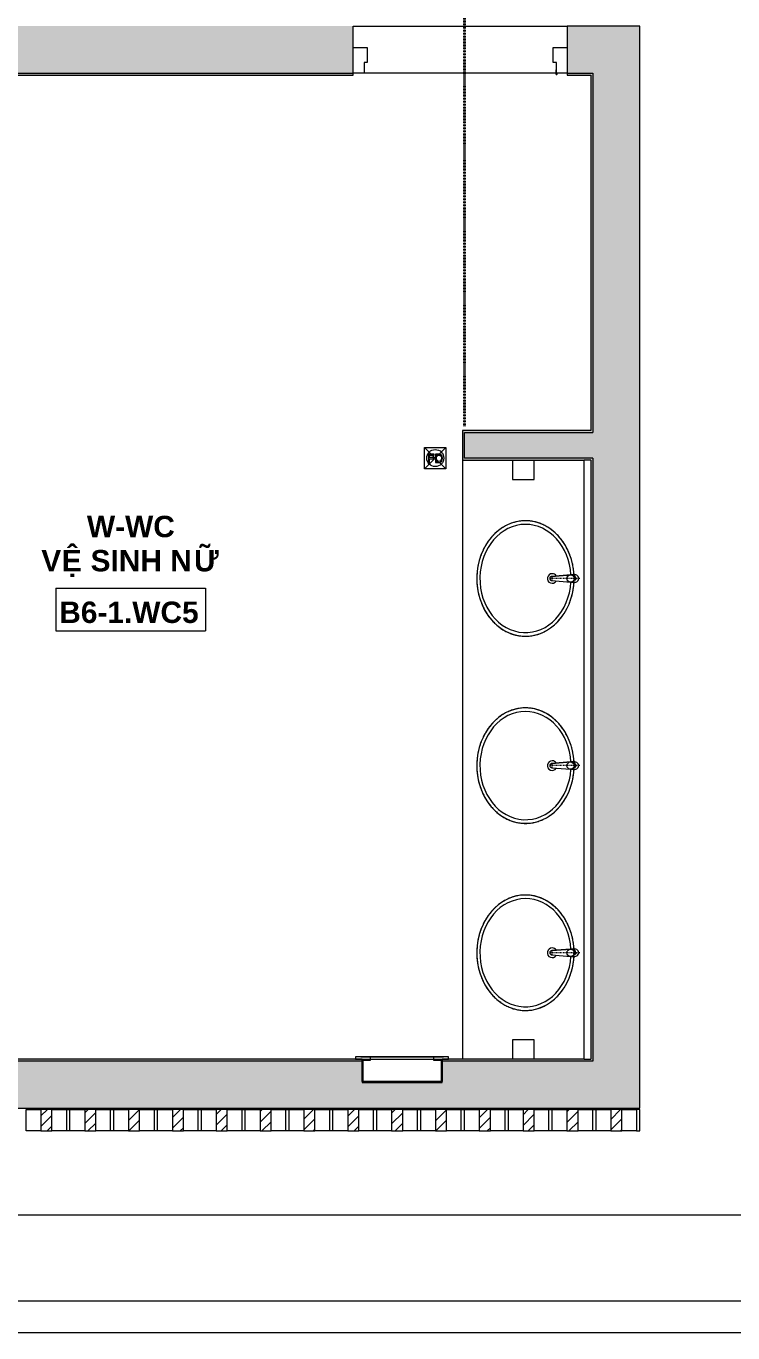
# Model space of a CAD drawing. Header units: millimetres. Extents: x -32090 to 18410, y 18847 to 76047.
# Drawn here: x -8045 to -4740, y 18847 to 24957 of the extents above; entities that cross this region are included whole.
import ezdxf

# ---------------------------------------------------------------- set-up
doc = ezdxf.new("R2010")
doc.units = ezdxf.units.MM
doc.linetypes.add('Dash', pattern=[6.35, 3.175, -3.175])
doc.linetypes.add('dash 1-1', pattern=[2, 1, -1])
for name, color, linetype, lineweight in [('A-AREA-IDEN', 2, 'Continuous', 9), ('A-DETL', 90, 'Continuous', 5), ('A-DOOR', 31, 'Continuous', 5), ('A-DOOR-FRAM', 31, 'Continuous', 5), ('A-FLOR', 192, 'Continuous', 5), ('A-GLAZ-CURT', 52, 'Continuous', 5), ('A-GLAZ-CWMG', 51, 'Continuous', 5), ('A-WALL', 113, 'Continuous', 5), ('A-WALL-PATT', 111, 'Continuous', 5), ('P-SANR-FIXT', 6, 'Continuous', 5), ('P-SANR-FIXT-HDLN', 131, 'Dash', 5)]:
    doc.layers.add(name, color=color, linetype=linetype, lineweight=lineweight)
doc.styles.add('Arial_B', font='arialbd.ttf', dxfattribs={"height": 100})
doc.styles.add('Arial_B_1', font='arialbd.ttf', dxfattribs={"height": 100})

# ---------------------------------------------------------------- blocks, each defined once
blk = doc.blocks.new('DP3-D301 - DP3-D301-9166699-1st Traffic Floor Plan - Pedestrian')
at = {"layer": 'A-DOOR'}
for p, q in [((447, -94.1), (447, -113.1)), ((450, -94.1), (447, -94.1)), ((450, -108.5), (450, -94.1))]:
    blk.add_line(p, q, dxfattribs=at)
for centre, radius, start, end in [((450, -113.1), 3, 180, 69.32111), ((450, -113.1), 3, 238.66379, 311.99353), ((450, -113.1), 3, 238.66379, 311.99353), ((450, -113.1), 3, 238.66379, 311.99353), ((450, -113.1), 3, 238.66379, 311.99353), ((450, -113.1), 3, 238.66379, 311.99353), ((450, -113.1), 3, 238.66379, 311.99353), ((450, -113.1), 3, 238.66379, 311.99353), ((452.2, -108.4), 2.19, 183.06617, 239.07533)]:
    blk.add_arc(centre, radius, start, end, dxfattribs=at)
at = {"layer": 'A-DOOR-FRAM'}
for p, q in [((-500, 10), (-435, 10)), ((-435, 10), (-435, -60)), ((435, 10), (500, 10)), ((435, -60), (435, 10)), ((-450, -60), (-450, -110)), ((-435, -60), (-450, -60)), ((450, -60), (435, -60)), ((450, -94.1), (450, -60)), ((-450, -110), (-500, -110)), ((500, -110), (450.7, -110))]:
    blk.add_line(p, q, dxfattribs=at)
blk = doc.blocks.new('LAVABOR COUNTER1 - COUNTER TOP 1_1 2290-9919444-1st Traffic Floor Plan - Pedestrian')
at = {"layer": 'P-SANR-FIXT', "color": 7}
blk.add_line((-1400, -600), (1400, -600), dxfattribs=at)
blk = doc.blocks.new('LAVABOR BASIN - LAVABOR BASIN-8215760-1st Traffic Floor Plan - Pedestrian')
at = {"layer": 'P-SANR-FIXT', "color": 7}
for start, end in [(180, 57.25138), (122.75189, 180)]:
    blk.add_arc((0, -190), 22.5, start, end, dxfattribs=at)
for major_axis, ratio, start_param, end_param in [((-270, 0), 0.842593, 4.776434, 6.283185), ((270, 0), 0.842593, 3.141593, 7.789937), ((-253, 0), 0.841897, 4.780724, 6.283185), ((253, 0), 0.841897, 3.141593, 7.785236)]:
    blk.add_ellipse((0, -315), major_axis=major_axis, ratio=ratio, start_param=start_param, end_param=end_param, dxfattribs=at)
for points, knots in [([(-17.3, -88), (-21, -88.2), (-28.7, -88.7), (-40.4, -90), (-56.8, -92.4), (-72.9, -95.8), (-88.4, -100), (-103.9, -104.8), (-122.8, -112.1), (-144.2, -122.3), (-161.2, -132.3), (-174.1, -141), (-186.4, -150.1), (-200.9, -162.6), (-214.1, -176), (-223.6, -187.3), (-232.5, -199), (-242.5, -214.3), (-252.4, -233.3), (-260.2, -253.2), (-265.8, -273.4), (-269.2, -294), (-270, -308), (-270, -315)], [0.5203737, 0.5203737, 0.5203737, 0.5203737, 0.5333333, 0.5479167, 0.5625, 0.5916667, 0.60625, 0.6208333, 0.65, 0.6791667, 0.7083333, 0.7229167, 0.7375, 0.7666667, 0.7958333, 0.8104167, 0.825, 0.8541667, 0.8833333, 0.9125, 0.9416667, 0.9708333, 1, 1, 1, 1]), ([(270, -315), (270, -306.9), (269, -291), (265.3, -271.5), (260.9, -256.1), (256.9, -244.7), (252.2, -233.4), (246.8, -222.4), (240.7, -211.7), (233.9, -201.2), (226.5, -191), (218.5, -181.2), (210, -171.8), (200.7, -162.7), (191, -154), (180.7, -145.9), (170, -138.2), (158.8, -130.9), (147.1, -124.1), (135.1, -117.9), (122.7, -112.2), (109.9, -107.1), (96.7, -102.5), (83.5, -98.5), (70, -95.2), (56.2, -92.4), (42.2, -90.2), (29.3, -88.8), (21, -88.2), (17.3, -88)], [0, 0, 0, 0, 0.0333333, 0.0666667, 0.0833333, 0.1, 0.1166667, 0.1333333, 0.15, 0.1666667, 0.1833333, 0.2, 0.2166667, 0.2333333, 0.25, 0.2666667, 0.2833333, 0.3, 0.3166667, 0.3333333, 0.35, 0.3666667, 0.3833333, 0.4, 0.4166667, 0.4333333, 0.45, 0.4666667, 0.4796263, 0.4796263, 0.4796263, 0.4796263]), ([(-270, -315), (-270, -323.1), (-269, -339), (-265.3, -358.5), (-260.9, -373.9), (-256.9, -385.3), (-252.2, -396.6), (-246.8, -407.6), (-240.7, -418.3), (-233.9, -428.8), (-226.5, -439), (-218.5, -448.8), (-210, -458.2), (-200.7, -467.3), (-191, -476), (-180.7, -484.1), (-170, -491.8), (-158.8, -499.1), (-147.1, -505.9), (-135.1, -512.1), (-122.7, -517.8), (-109.9, -522.9), (-96.7, -527.5), (-83.5, -531.5), (-70, -534.8), (-56.2, -537.6), (-42.2, -539.8), (-28.2, -541.4), (-14.2, -542.3), (0, -542.6), (14.2, -542.3), (27.7, -541.4), (40.4, -540), (56.8, -537.6), (72.9, -534.2), (88.4, -530), (103.9, -525.2), (122.8, -517.9), (144.2, -507.7), (161.2, -497.7), (174.1, -489), (186.4, -479.9), (200.9, -467.4), (214.1, -454), (223.6, -442.7), (232.5, -431), (242.5, -415.7), (252.4, -396.7), (260.2, -376.8), (265.8, -356.6), (269.2, -336), (270, -322), (270, -315)], [0, 0, 0, 0, 0.033333, 0.066667, 0.083333, 0.1, 0.116667, 0.133333, 0.15, 0.166667, 0.183333, 0.2, 0.216667, 0.233333, 0.25, 0.266667, 0.283333, 0.3, 0.316667, 0.333333, 0.35, 0.366667, 0.383333, 0.4, 0.416667, 0.433333, 0.45, 0.466667, 0.483333, 0.5, 0.516667, 0.533333, 0.547917, 0.5625, 0.591667, 0.60625, 0.620833, 0.65, 0.679167, 0.708333, 0.722917, 0.7375, 0.766667, 0.795833, 0.810417, 0.825, 0.854167, 0.883333, 0.9125, 0.941667, 0.970833, 1, 1, 1, 1])]:
    blk.add_open_spline(points, degree=3, knots=knots, dxfattribs=at)
blk = doc.blocks.new('MIRROR - MIRROR 5_1-9157474-1st Traffic Floor Plan - Pedestrian')
at = {"layer": 'P-SANR-FIXT', "color": 7}
for p, q in [((-1400, 0), (1400, 0)), ((-1400, 0), (-1400, -30)), ((1400, -30), (1400, 0)), ((1400, -30), (-1400, -30))]:
    blk.add_line(p, q, dxfattribs=at)
blk = doc.blocks.new('SOAP DISPENSER - LT764-8453153-1st Traffic Floor Plan - Pedestrian')
at = {"layer": 'P-SANR-FIXT', "color": 7}
for p, q in [((-50, 0), (-50, -90)), ((50, -90), (50, 0)), ((-50, -90), (50, -90))]:
    blk.add_line(p, q, dxfattribs=at)
blk = doc.blocks.new('TOWEL AND WASTE 1 - towel_dwg-11893426-1st Traffic Floor Plan - Pedestrian')
at = {"layer": 'P-SANR-FIXT', "color": 7, "flags": 128}
blk.add_lwpolyline([(32597.9, 0), (32984.9, 0), (32597.9, 0)], dxfattribs=at)
blk.add_lwpolyline([(32597.9, 0), (32984.9, 0), (32597.9, 0)], dxfattribs=at)
blk = doc.blocks.new('TOWEL AND WASTE 1 - Towel And Waste-13_1-11893429-1st Traffic Floor Plan - Pedestrian')
at = {"layer": 'P-SANR-FIXT', "color": 7}
for p, q in [((-92.5, 15), (-92.5, 5)), ((-22.5, 15), (-92.5, 15)), ((-92.5, 5), (-62, 5)), ((-62, 5), (-62, -104.9)), ((-62, 5), (312, 5)), ((-62, -99.9), (-62, 5)), ((-57, 0), (-22.5, 0)), ((-57, -99.9), (-57, 0)), ((-22.5, 0), (-22.5, 15)), ((272.5, 15), (272.5, 0)), ((342.5, 15), (272.5, 15)), ((272.5, 0), (307, 0)), ((307, 0), (307, -99.9)), ((312, 5), (342.5, 5)), ((312, -104.9), (312, 5)), ((312, 5), (312, -99.9)), ((342.5, 5), (342.5, 15)), ((312, -99.9), (-62, -99.9)), ((-62, -104.9), (312, -104.9)), ((307, -99.9), (-57, -99.9))]:
    blk.add_line(p, q, dxfattribs=at)
blk.add_blockref('TOWEL AND WASTE 1 - towel_dwg-11893426-1st Traffic Floor Plan - Pedestrian', (-32666.4, 16))
blk = doc.blocks.new('GUTTER_1 - GUTTER_1-8544427-1st Traffic Floor Plan - Pedestrian')
at = {"layer": 'A-FLOR'}
for p, q in [((-31939.9, 18997), (18260.1, 18997)), ((18410.1, 18847), (-32089.9, 18847))]:
    blk.add_line(p, q, dxfattribs=at)
blk = doc.blocks.new('voi nuoc 1 - BASIN TAP 1-9740867-1st Traffic Floor Plan - Pedestrian')
at = {"layer": 'P-SANR-FIXT', "color": 7}
for p, q in [((-17.2, -23.4), (-17.2, -44.2)), ((-17.2, -44.2), (-17.2, -23.4)), ((-17.2, -44.2), (-10, -131.2)), ((-10, -131.2), (-17.2, -44.2)), ((10, -131.2), (17.3, -44.2)), ((10, -131.2), (17.3, -44.2)), ((17.3, -44.2), (17.3, -23.4)), ((17.3, -44.2), (17.3, -23.4))]:
    blk.add_line(p, q, dxfattribs=at)
for centre, radius, start, end in [((0, -23.4), 17.3, 360, 180), ((0, -23.4), 17.3, 360, 180), ((0, -131.2), 10, 180, 360), ((0, -131.2), 10, 180, 360)]:
    blk.add_arc(centre, radius, start, end, dxfattribs=at)
blk.add_ellipse((0, -40.4), major_axis=(17.2, 0), ratio=0.965926, start_param=0, end_param=3.141593, dxfattribs=at)
blk.add_ellipse((0, -44.2), major_axis=(17.2, 0), ratio=0.965926, dxfattribs=at)
at = {"layer": 'P-SANR-FIXT-HDLN', "color": 7}
for p, q in [((0, 0), (0, -143.8)), ((-12.5, -23.4), (12.5, -23.4)), ((-12.5, -131.3), (12.5, -131.3))]:
    blk.add_line(p, q, dxfattribs=at)
blk.add_circle((0, -23.4), 6.5, dxfattribs=at)
blk = doc.blocks.new('Floor Drain-2D _SWA_ - FD-100-V46-1st Traffic Floor Plan - Pedestrian')
at = {"layer": 'P-SANR-FIXT', "color": 7}
for p, q in [((-50, 50), (-18.6, 18.6)), ((-50, -50), (-50, 50)), ((-50, 50), (50, 50)), ((1.4, 1.4), (-50, -50)), ((-5.4, 18.6), (-31.8, 18.6)), ((-31.8, 18.6), (-31.8, -20.8)), ((-26.9, 2), (-26.9, 13.7)), ((-26.9, 13.7), (-5.4, 13.7)), ((-8.5, 2), (-26.9, 2)), ((-13.7, 13.7), (1.4, -1.4)), ((-8.5, -2.9), (-8.5, 2)), ((-5.4, 13.7), (-5.4, 18.6)), ((15, 18.6), (1.4, 18.6)), ((1.4, 18.6), (1.4, -20.8)), ((13.7, 13.7), (6.3, 6.3)), ((6.3, -15.8), (6.3, 13.7)), ((6.3, 13.7), (14.9, 13.7)), ((14.9, 13.7), (21.9, 12.9)), ((22, 18.1), (15, 18.6)), ((50, 50), (18.4, 18.4)), ((21.9, 12.9), (27, 8.6)), ((27.8, 15.2), (22, 18.1)), ((27, 8.6), (29.1, -0.8)), ((32.5, 8.5), (27.8, 15.2)), ((34, -0.8), (32.5, 8.5)), ((50, 50), (50, -50)), ((50, -50), (-50, -50)), ((-31.8, -20.8), (-26.9, -20.8)), ((-26.9, -20.8), (-26.9, -2.9)), ((-26.9, -2.9), (-8.5, -2.9)), ((1.4, -20.8), (15.6, -20.8)), ((6.3, -6.3), (15.7, -15.7)), ((15, -15.8), (6.3, -15.8)), ((21.4, -15.1), (15, -15.8)), ((15.6, -20.8), (22, -20.1)), ((20.3, -20.3), (50, -50)), ((25, -13.1), (21.4, -15.1)), ((22, -20.1), (26.7, -18.1)), ((28, -8.2), (25, -13.1)), ((26.7, -18.1), (30.3, -14.5)), ((29.1, -0.8), (28, -8.2)), ((30.3, -14.5), (33, -8.8)), ((33, -8.8), (34, -0.8))]:
    blk.add_line(p, q, dxfattribs=at)
blk.add_circle((0, 0), 40, dxfattribs=at)
blk = doc.blocks.new('X Block - X Block-V336-1st Traffic Floor Plan - Pedestrian')
at = {"layer": 'A-GLAZ-CURT'}
h = blk.add_hatch(dxfattribs=at)
h.set_pattern_fill('FP_320', color=256, style=0, pattern_type=2)
h.set_pattern_definition([(225, (-5292.438, 19840.996), (24.74874, -24.74874), [])])
h.paths.add_polyline_path([(18.3, 50), (-33.3, 50), (-33.3, -50), (18.3, -50)])
for p, q in [((-102.5, 50), (-33.3, 50)), ((18.3, 50), (-33.3, 50)), ((-33.3, 50), (-33.3, -50)), ((18.3, -50), (18.3, 50)), ((18.3, 50), (87.5, 50)), ((87.5, 50), (87.5, -50)), ((-33.3, -50), (-102.5, -50)), ((-33.3, -50), (18.3, -50)), ((87.5, -50), (18.3, -50))]:
    blk.add_line(p, q, dxfattribs=at)
blk = doc.blocks.new('X Block - X Block-V337-1st Traffic Floor Plan - Pedestrian')
at = {"layer": 'A-GLAZ-CURT'}
h = blk.add_hatch(dxfattribs=at)
h.set_pattern_fill('FP_321', color=256, style=0, pattern_type=2)
h.set_pattern_definition([(225, (-5497.438, 19840.996), (24.74874, -24.74874), [])])
h.paths.add_polyline_path([(18.3, 50), (-33.3, 50), (-33.3, -50), (18.3, -50)])
for p, q in [((-102.5, 50), (-102.5, -50)), ((-102.5, 50), (-33.3, 50)), ((18.3, 50), (-33.3, 50)), ((-33.3, 50), (-33.3, -50)), ((18.3, -50), (18.3, 50)), ((18.3, 50), (87.5, 50)), ((87.5, 50), (87.5, -50)), ((-33.3, -50), (-102.5, -50)), ((-33.3, -50), (18.3, -50)), ((87.5, -50), (18.3, -50))]:
    blk.add_line(p, q, dxfattribs=at)
blk = doc.blocks.new('X Block - X Block-V338-1st Traffic Floor Plan - Pedestrian')
at = {"layer": 'A-GLAZ-CURT'}
h = blk.add_hatch(dxfattribs=at)
h.set_pattern_fill('FP_322', color=256, style=0, pattern_type=2)
h.set_pattern_definition([(225, (-5702.438, 19840.996), (24.74874, -24.74874), [])])
h.paths.add_polyline_path([(18.3, 50), (-33.3, 50), (-33.3, -50), (18.3, -50)])
for p, q in [((-102.5, 50), (-102.5, -50)), ((-102.5, 50), (-33.3, 50)), ((18.3, 50), (-33.3, 50)), ((-33.3, 50), (-33.3, -50)), ((18.3, -50), (18.3, 50)), ((18.3, 50), (87.5, 50)), ((87.5, 50), (87.5, -50)), ((-33.3, -50), (-102.5, -50)), ((-33.3, -50), (18.3, -50)), ((87.5, -50), (18.3, -50))]:
    blk.add_line(p, q, dxfattribs=at)
blk = doc.blocks.new('X Block - X Block-V339-1st Traffic Floor Plan - Pedestrian')
at = {"layer": 'A-GLAZ-CURT'}
h = blk.add_hatch(dxfattribs=at)
h.set_pattern_fill('FP_323', color=256, style=0, pattern_type=2)
h.set_pattern_definition([(225, (-5907.438, 19840.996), (24.74874, -24.74874), [])])
h.paths.add_polyline_path([(18.3, 50), (-33.3, 50), (-33.3, -50), (18.3, -50)])
for p, q in [((-102.5, 50), (-102.5, -50)), ((-102.5, 50), (-33.3, 50)), ((18.3, 50), (-33.3, 50)), ((-33.3, 50), (-33.3, -50)), ((18.3, -50), (18.3, 50)), ((18.3, 50), (87.5, 50)), ((87.5, 50), (87.5, -50)), ((-33.3, -50), (-102.5, -50)), ((-33.3, -50), (18.3, -50)), ((87.5, -50), (18.3, -50))]:
    blk.add_line(p, q, dxfattribs=at)
blk = doc.blocks.new('X Block - X Block-V340-1st Traffic Floor Plan - Pedestrian')
at = {"layer": 'A-GLAZ-CURT'}
h = blk.add_hatch(dxfattribs=at)
h.set_pattern_fill('FP_324', color=256, style=0, pattern_type=2)
h.set_pattern_definition([(225, (-6112.438, 19840.996), (24.74874, -24.74874), [])])
h.paths.add_polyline_path([(18.3, -50), (18.3, 50), (-33.3, 50), (-33.3, -50)])
for p, q in [((-102.5, 50), (-102.5, -50)), ((-102.5, 50), (-33.3, 50)), ((18.3, 50), (-33.3, 50)), ((-33.3, 50), (-33.3, -50)), ((18.3, -50), (18.3, 50)), ((18.3, 50), (87.5, 50)), ((87.5, 50), (87.5, -50)), ((-33.3, -50), (-102.5, -50)), ((-33.3, -50), (18.3, -50)), ((87.5, -50), (18.3, -50))]:
    blk.add_line(p, q, dxfattribs=at)
blk = doc.blocks.new('X Block - X Block-V341-1st Traffic Floor Plan - Pedestrian')
at = {"layer": 'A-GLAZ-CURT'}
h = blk.add_hatch(dxfattribs=at)
h.set_pattern_fill('FP_325', color=256, style=0, pattern_type=2)
h.set_pattern_definition([(225, (-6317.438, 19840.996), (24.74874, -24.74874), [])])
h.paths.add_polyline_path([(18.3, 50), (-33.3, 50), (-33.3, -50), (18.3, -50)])
for p, q in [((-102.5, 50), (-102.5, -50)), ((-102.5, 50), (-33.3, 50)), ((18.3, 50), (-33.3, 50)), ((-33.3, 50), (-33.3, -50)), ((18.3, -50), (18.3, 50)), ((18.3, 50), (87.5, 50)), ((87.5, 50), (87.5, -50)), ((-33.3, -50), (-102.5, -50)), ((-33.3, -50), (18.3, -50)), ((87.5, -50), (18.3, -50))]:
    blk.add_line(p, q, dxfattribs=at)
blk = doc.blocks.new('X Block - X Block-V342-1st Traffic Floor Plan - Pedestrian')
at = {"layer": 'A-GLAZ-CURT'}
h = blk.add_hatch(dxfattribs=at)
h.set_pattern_fill('FP_326', color=256, style=0, pattern_type=2)
h.set_pattern_definition([(225, (-6522.438, 19840.996), (24.74874, -24.74874), [])])
h.paths.add_polyline_path([(18.3, 50), (-33.3, 50), (-33.3, -50), (18.3, -50)])
for p, q in [((-102.5, 50), (-102.5, -50)), ((-102.5, 50), (-33.3, 50)), ((18.3, 50), (-33.3, 50)), ((-33.3, 50), (-33.3, -50)), ((18.3, -50), (18.3, 50)), ((18.3, 50), (87.5, 50)), ((87.5, 50), (87.5, -50)), ((-33.3, -50), (-102.5, -50)), ((-33.3, -50), (18.3, -50)), ((87.5, -50), (18.3, -50))]:
    blk.add_line(p, q, dxfattribs=at)
blk = doc.blocks.new('X Block - X Block-V343-1st Traffic Floor Plan - Pedestrian')
at = {"layer": 'A-GLAZ-CURT'}
h = blk.add_hatch(dxfattribs=at)
h.set_pattern_fill('FP_327', color=256, style=0, pattern_type=2)
h.set_pattern_definition([(225, (-6727.438, 19840.996), (24.74874, -24.74874), [])])
h.paths.add_polyline_path([(18.3, 50), (-33.3, 50), (-33.3, -50), (18.3, -50)])
for p, q in [((-102.5, 50), (-102.5, -50)), ((-102.5, 50), (-33.3, 50)), ((18.3, 50), (-33.3, 50)), ((-33.3, 50), (-33.3, -50)), ((18.3, -50), (18.3, 50)), ((18.3, 50), (87.5, 50)), ((87.5, 50), (87.5, -50)), ((-33.3, -50), (-102.5, -50)), ((-33.3, -50), (18.3, -50)), ((87.5, -50), (18.3, -50))]:
    blk.add_line(p, q, dxfattribs=at)
blk = doc.blocks.new('X Block - X Block-V344-1st Traffic Floor Plan - Pedestrian')
at = {"layer": 'A-GLAZ-CURT'}
h = blk.add_hatch(dxfattribs=at)
h.set_pattern_fill('FP_328', color=256, style=0, pattern_type=2)
h.set_pattern_definition([(225, (-6932.438, 19840.996), (24.74874, -24.74874), [])])
h.paths.add_polyline_path([(18.3, 50), (-33.3, 50), (-33.3, -50), (18.3, -50)])
for p, q in [((-102.5, 50), (-102.5, -50)), ((-102.5, 50), (-33.3, 50)), ((18.3, 50), (-33.3, 50)), ((-33.3, 50), (-33.3, -50)), ((18.3, -50), (18.3, 50)), ((18.3, 50), (87.5, 50)), ((87.5, 50), (87.5, -50)), ((-33.3, -50), (-102.5, -50)), ((-33.3, -50), (18.3, -50)), ((87.5, -50), (18.3, -50))]:
    blk.add_line(p, q, dxfattribs=at)
blk = doc.blocks.new('X Block - X Block-V345-1st Traffic Floor Plan - Pedestrian')
at = {"layer": 'A-GLAZ-CURT'}
h = blk.add_hatch(dxfattribs=at)
h.set_pattern_fill('FP_329', color=256, style=0, pattern_type=2)
h.set_pattern_definition([(225, (-7137.438, 19840.996), (24.74874, -24.74874), [])])
h.paths.add_polyline_path([(18.3, 50), (-33.3, 50), (-33.3, -50), (18.3, -50)])
for p, q in [((-102.5, 50), (-102.5, -50)), ((-102.5, 50), (-33.3, 50)), ((18.3, 50), (-33.3, 50)), ((-33.3, 50), (-33.3, -50)), ((18.3, -50), (18.3, 50)), ((18.3, 50), (87.5, 50)), ((87.5, 50), (87.5, -50)), ((-33.3, -50), (-102.5, -50)), ((-33.3, -50), (18.3, -50)), ((87.5, -50), (18.3, -50))]:
    blk.add_line(p, q, dxfattribs=at)
blk = doc.blocks.new('X Block - X Block-V346-1st Traffic Floor Plan - Pedestrian')
at = {"layer": 'A-GLAZ-CURT'}
h = blk.add_hatch(dxfattribs=at)
h.set_pattern_fill('FP_330', color=256, style=0, pattern_type=2)
h.set_pattern_definition([(225, (-7342.438, 19840.996), (24.74874, -24.74874), [])])
h.paths.add_polyline_path([(18.3, 50), (-33.3, 50), (-33.3, -50), (18.3, -50)])
for p, q in [((-102.5, 50), (-102.5, -50)), ((-102.5, 50), (-33.3, 50)), ((18.3, 50), (-33.3, 50)), ((-33.3, 50), (-33.3, -50)), ((18.3, -50), (18.3, 50)), ((18.3, 50), (87.5, 50)), ((87.5, 50), (87.5, -50)), ((-33.3, -50), (-102.5, -50)), ((-33.3, -50), (18.3, -50)), ((87.5, -50), (18.3, -50))]:
    blk.add_line(p, q, dxfattribs=at)
blk = doc.blocks.new('X Block - X Block-V347-1st Traffic Floor Plan - Pedestrian')
at = {"layer": 'A-GLAZ-CURT'}
h = blk.add_hatch(dxfattribs=at)
h.set_pattern_fill('FP_331', color=256, style=0, pattern_type=2)
h.set_pattern_definition([(225, (-7547.438, 19840.996), (24.74874, -24.74874), [])])
h.paths.add_polyline_path([(18.3, 50), (-33.3, 50), (-33.3, -50), (18.3, -50)])
for p, q in [((-102.5, 50), (-102.5, -50)), ((-102.5, 50), (-33.3, 50)), ((18.3, 50), (-33.3, 50)), ((-33.3, 50), (-33.3, -50)), ((18.3, -50), (18.3, 50)), ((18.3, 50), (87.5, 50)), ((87.5, 50), (87.5, -50)), ((-33.3, -50), (-102.5, -50)), ((-33.3, -50), (18.3, -50)), ((87.5, -50), (18.3, -50))]:
    blk.add_line(p, q, dxfattribs=at)
blk = doc.blocks.new('X Block - X Block-V348-1st Traffic Floor Plan - Pedestrian')
at = {"layer": 'A-GLAZ-CURT'}
h = blk.add_hatch(dxfattribs=at)
h.set_pattern_fill('FP_332', color=256, style=0, pattern_type=2)
h.set_pattern_definition([(225, (-7752.438, 19840.996), (24.74874, -24.74874), [])])
h.paths.add_polyline_path([(18.3, 50), (-33.3, 50), (-33.3, -50), (18.3, -50)])
for p, q in [((-102.5, 50), (-102.5, -50)), ((-102.5, 50), (-33.3, 50)), ((18.3, 50), (-33.3, 50)), ((-33.3, 50), (-33.3, -50)), ((18.3, -50), (18.3, 50)), ((18.3, 50), (87.5, 50)), ((87.5, 50), (87.5, -50)), ((-33.3, -50), (-102.5, -50)), ((-33.3, -50), (18.3, -50)), ((87.5, -50), (18.3, -50))]:
    blk.add_line(p, q, dxfattribs=at)
blk = doc.blocks.new('X Block - X Block-V349-1st Traffic Floor Plan - Pedestrian')
at = {"layer": 'A-GLAZ-CURT'}
h = blk.add_hatch(dxfattribs=at)
h.set_pattern_fill('FP_333', color=256, style=0, pattern_type=2)
h.set_pattern_definition([(225, (-7957.438, 19840.996), (24.74874, -24.74874), [])])
h.paths.add_polyline_path([(18.3, 50), (-33.3, 50), (-33.3, -50), (18.3, -50)])
for p, q in [((-102.5, 50), (-102.5, -50)), ((-102.5, 50), (-33.3, 50)), ((18.3, 50), (-33.3, 50)), ((-33.3, 50), (-33.3, -50)), ((18.3, -50), (18.3, 50)), ((18.3, 50), (87.5, 50)), ((87.5, 50), (87.5, -50)), ((-33.3, -50), (-102.5, -50)), ((-33.3, -50), (18.3, -50)), ((87.5, -50), (18.3, -50))]:
    blk.add_line(p, q, dxfattribs=at)
blk = doc.blocks.new('Rectangular Mullion - 15 x 100mm-10623212-1st Traffic Floor Plan - Pedestrian')
at = {"layer": 'A-GLAZ-CWMG'}
for p, q in [((0, 50), (-15, 50)), ((-15, 50), (-15, -50)), ((0, -50), (0, 50)), ((-15, -50), (0, -50))]:
    blk.add_line(p, q, dxfattribs=at)
blk = doc.blocks.new('Rectangular Mullion - 15 x 100mm-10623206-1st Traffic Floor Plan - Pedestrian')
at = {"layer": 'A-GLAZ-CWMG'}
for p, q in [((17131.1, 68712), (17131.1, 68727)), ((17231.1, 68727), (17231.1, 68712))]:
    blk.add_line(p, q, dxfattribs=at)
blk = doc.blocks.new('Rectangular Mullion - 15 x 100mm-V155-1st Traffic Floor Plan - Pedestrian')
at = {"layer": 'A-GLAZ-CWMG'}
for p, q in [((-23149.9, 65882), (-23134.9, 65882)), ((-23134.9, 65782), (-23149.9, 65782))]:
    blk.add_line(p, q, dxfattribs=at)
blk = doc.blocks.new('Room Tag - Room Tag-8377849-1st Traffic Floor Plan - Pedestrian')
at = {"layer": 'A-AREA-IDEN'}
for p, q in [((-7, -0.80625), (-7, -4.80625)), ((-7, -0.80625), (7, -0.80625)), ((7, -0.80625), (7, -4.80625)), ((-7, -4.80625), (7, -4.80625))]:
    blk.add_line(p, q, dxfattribs=at)

msp = doc.modelspace()

# ---------------------------------------------------------------- hatches: boundary and pattern name
at = {"layer": 'A-WALL-PATT'}
h = msp.add_hatch(color=256, dxfattribs=at)
h.paths.add_polyline_path([(-5514.9, 24737), (-5174.9, 24737), (-5174.9, 24957), (-5514.9, 24957), (-5514.9, 24773.5)])
h.paths.add_polyline_path([(-7139.9, 24737), (-6514.9, 24737), (-6514.9, 24957), (-9535, 24957), (-9535, 24737), (-7973.9, 24737)])
h = msp.add_hatch(color=256, dxfattribs=at)
h.paths.add_polyline_path([(-5404.9, 24727), (-5404.9, 24737), (-5514.9, 24737), (-5514.9, 24727)])
h.paths.add_polyline_path([(-6514.9, 24727), (-6514.9, 24737), (-9525, 24737), (-9525, 24727), (-7973.9, 24727)])
for points in [[(-5404.9, 23067), (-5394.9, 23067), (-5394.9, 24737), (-5404.9, 24737), (-5404.9, 23307.6)], [(-5174.9, 19897), (-5174.9, 24737), (-5394.9, 24737), (-5394.9, 19897)], [(-6004.9, 22937), (-5994.9, 22937), (-5994.9, 23067), (-6004.9, 23067), (-6004.9, 23014.4)], [(-5404.9, 23057), (-5394.9, 23057), (-5394.9, 23067), (-5994.9, 23067), (-5994.9, 23057), (-5661.5, 23057)], [(-5994.9, 22937), (-5394.9, 22937), (-5394.9, 23057), (-5994.9, 23057), (-5994.9, 23014.4)], [(-5434.9, 22927), (-5404.9, 22927), (-5404.9, 22937), (-6004.9, 22937), (-6004.9, 22927), (-5661.5, 22927)], [(-5404.9, 20127), (-5394.9, 20127), (-5394.9, 22937), (-5404.9, 22937), (-5404.9, 20375.8)], [(-9535, 19897), (-5394.9, 19897), (-5394.9, 20117), (-6099.8, 20117), (-6099.8, 20022.2), (-6473.8, 20022.2), (-6473.8, 20117), (-9640, 20117), (-9640, 19897)]]:
    msp.add_hatch(color=256, dxfattribs=at).paths.add_polyline_path(points)
h = msp.add_hatch(color=256, dxfattribs=at)
h.paths.add_polyline_path([(-9525, 20117), (-6473.8, 20117), (-6473.8, 20127), (-9525, 20127)])
h.paths.add_polyline_path([(-5394.9, 20117), (-5394.9, 20127), (-6099.8, 20127), (-6099.8, 20117), (-5404.9, 20117)])

# ---------------------------------------------------------------- linework, layer by layer
at = {"layer": 'A-DETL', "linetype": 'dash 1-1', "lineweight": 40}
msp.add_line((-5994.9, 23087), (-5994.9, 27987), dxfattribs=at)
at = {"layer": 'A-FLOR'}
for p, q in [((-5189.9, 19891), (-5189.9, 19897)), ((17860.1, 19397), (-31539.9, 19397))]:
    msp.add_line(p, q, dxfattribs=at)
at = {"layer": 'A-WALL', "lineweight": 15}
for p, q in [((-6514.9, 24727), (-6514.9, 24957)), ((-5174.9, 24957), (-5514.9, 24957)), ((-5514.9, 24957), (-5514.9, 24727)), ((-5174.9, 19897), (-5174.9, 24957)), ((-9535, 24737), (-6514.9, 24737)), ((-9525, 24727), (-6514.9, 24727)), ((-5514.9, 24737), (-5394.9, 24737)), ((-5514.9, 24727), (-5404.9, 24727)), ((-5404.9, 24727), (-5404.9, 23067)), ((-5394.9, 24737), (-5394.9, 23057)), ((-6004.9, 23067), (-6004.9, 22927)), ((-5404.9, 23067), (-6004.9, 23067)), ((-5994.9, 22937), (-5994.9, 23057)), ((-5994.9, 23057), (-5394.9, 23057)), ((-6004.9, 22927), (-5434.9, 22927)), ((-5394.9, 22937), (-5994.9, 22937)), ((-5394.9, 22937), (-5394.9, 20117)), ((-6473.8, 20117), (-9535, 20117)), ((-6473.8, 20127), (-9525, 20127)), ((-5434.9, 20127), (-6099.8, 20127)), ((-5394.9, 20117), (-6099.8, 20117)), ((-10300, 19897), (-5174.9, 19897))]:
    msp.add_line(p, q, dxfattribs=at)
at = {"layer": 'A-WALL'}
for p, q in [((-6514.9, 24957), (-5514.9, 24957)), ((-5567.9, 24737), (-6464.9, 24737))]:
    msp.add_line(p, q, dxfattribs=at)

# ---------------------------------------------------------------- block references
at = {"layer": 'A-AREA-IDEN', "xscale": 49.99999999999998, "yscale": 49.99999999999998, "zscale": 49.99999999999998}
msp.add_blockref('Room Tag - Room Tag-8377849-1st Traffic Floor Plan - Pedestrian', (-7555.7, 22370), dxfattribs=at)
at = {"layer": 'A-DOOR-FRAM'}
msp.add_blockref('DP3-D301 - DP3-D301-9166699-1st Traffic Floor Plan - Pedestrian', (-6014.9, 24847), dxfattribs=at)
at = {"layer": 'A-FLOR'}
msp.add_blockref('GUTTER_1 - GUTTER_1-8544427-1st Traffic Floor Plan - Pedestrian', (0, 0), dxfattribs=at)
at = {"layer": 'A-GLAZ-CURT', "rotation": 180}
for name, p in [('X Block - X Block-V349-1st Traffic Floor Plan - Pedestrian', (-7957.4, 19841)), ('X Block - X Block-V348-1st Traffic Floor Plan - Pedestrian', (-7752.4, 19841)), ('X Block - X Block-V347-1st Traffic Floor Plan - Pedestrian', (-7547.4, 19841)), ('X Block - X Block-V346-1st Traffic Floor Plan - Pedestrian', (-7342.4, 19841)), ('X Block - X Block-V345-1st Traffic Floor Plan - Pedestrian', (-7137.4, 19841)), ('X Block - X Block-V344-1st Traffic Floor Plan - Pedestrian', (-6932.4, 19841)), ('X Block - X Block-V343-1st Traffic Floor Plan - Pedestrian', (-6727.4, 19841)), ('X Block - X Block-V342-1st Traffic Floor Plan - Pedestrian', (-6522.4, 19841)), ('X Block - X Block-V341-1st Traffic Floor Plan - Pedestrian', (-6317.4, 19841)), ('X Block - X Block-V340-1st Traffic Floor Plan - Pedestrian', (-6112.4, 19841)), ('X Block - X Block-V339-1st Traffic Floor Plan - Pedestrian', (-5907.4, 19841)), ('X Block - X Block-V338-1st Traffic Floor Plan - Pedestrian', (-5702.4, 19841)), ('X Block - X Block-V337-1st Traffic Floor Plan - Pedestrian', (-5497.4, 19841)), ('X Block - X Block-V336-1st Traffic Floor Plan - Pedestrian', (-5292.4, 19841))]:
    msp.add_blockref(name, p, dxfattribs=at)
at = {"layer": 'A-GLAZ-CWMG'}
for name, p, rotation in [('Rectangular Mullion - 15 x 100mm-V155-1st Traffic Floor Plan - Pedestrian', (-30989.9, 85673), 180), ('Rectangular Mullion - 15 x 100mm-V155-1st Traffic Floor Plan - Pedestrian', (-30784.9, 85673), 180), ('Rectangular Mullion - 15 x 100mm-V155-1st Traffic Floor Plan - Pedestrian', (-30579.9, 85673), 180), ('Rectangular Mullion - 15 x 100mm-V155-1st Traffic Floor Plan - Pedestrian', (-30374.9, 85673), 180), ('Rectangular Mullion - 15 x 100mm-V155-1st Traffic Floor Plan - Pedestrian', (-30169.9, 85673), 180), ('Rectangular Mullion - 15 x 100mm-V155-1st Traffic Floor Plan - Pedestrian', (-29964.9, 85673), 180), ('Rectangular Mullion - 15 x 100mm-V155-1st Traffic Floor Plan - Pedestrian', (-29759.9, 85673), 180), ('Rectangular Mullion - 15 x 100mm-V155-1st Traffic Floor Plan - Pedestrian', (-29554.9, 85673), 180), ('Rectangular Mullion - 15 x 100mm-V155-1st Traffic Floor Plan - Pedestrian', (-29349.9, 85673), 180), ('Rectangular Mullion - 15 x 100mm-V155-1st Traffic Floor Plan - Pedestrian', (-29144.9, 85673), 180), ('Rectangular Mullion - 15 x 100mm-V155-1st Traffic Floor Plan - Pedestrian', (-28939.9, 85673), 180), ('Rectangular Mullion - 15 x 100mm-V155-1st Traffic Floor Plan - Pedestrian', (-28734.9, 85673), 180), ('Rectangular Mullion - 15 x 100mm-10623206-1st Traffic Floor Plan - Pedestrian', (-74106.9, 37022.1), 270)]:
    msp.add_blockref(name, p, dxfattribs=dict(at, rotation=rotation))
msp.add_blockref('Rectangular Mullion - 15 x 100mm-10623212-1st Traffic Floor Plan - Pedestrian', (-5174.9, 19841), dxfattribs=at)
at = {"layer": 'P-SANR-FIXT', "color": 7}
for name, p in [('Floor Drain-2D _SWA_ - FD-100-V46-1st Traffic Floor Plan - Pedestrian', (-6131.7, 22937.3)), ('SOAP DISPENSER - LT764-8453153-1st Traffic Floor Plan - Pedestrian', (-5719.9, 22927)), ('TOWEL AND WASTE 1 - Towel And Waste-13_1-11893429-1st Traffic Floor Plan - Pedestrian', (-6411.8, 20122))]:
    msp.add_blockref(name, p, dxfattribs=at)
for name, p, rotation in [('LAVABOR COUNTER1 - COUNTER TOP 1_1 2290-9919444-1st Traffic Floor Plan - Pedestrian', (-5404.9, 21527), 269.9999778776594), ('MIRROR - MIRROR 5_1-9157474-1st Traffic Floor Plan - Pedestrian', (-5434.9, 21527), 89.99997787765928), ('LAVABOR BASIN - LAVABOR BASIN-8215760-1st Traffic Floor Plan - Pedestrian', (-5394.9, 22374.3), 269.9999778776598), ('voi nuoc 1 - BASIN TAP 1-9740867-1st Traffic Floor Plan - Pedestrian', (-5454.9, 22374.3), 269.9999778776598), ('LAVABOR BASIN - LAVABOR BASIN-8215760-1st Traffic Floor Plan - Pedestrian', (-5394.9, 21499.3), 269.9999778776593), ('voi nuoc 1 - BASIN TAP 1-9740867-1st Traffic Floor Plan - Pedestrian', (-5454.9, 21499.3), 269.9999778776598), ('LAVABOR BASIN - LAVABOR BASIN-8215760-1st Traffic Floor Plan - Pedestrian', (-5394.9, 20624.3), 269.9999778776593), ('voi nuoc 1 - BASIN TAP 1-9740867-1st Traffic Floor Plan - Pedestrian', (-5454.9, 20624.3), 269.9999778776598), ('SOAP DISPENSER - LT764-8453153-1st Traffic Floor Plan - Pedestrian', (-5719.9, 20127), 179.9999778841312)]:
    msp.add_blockref(name, p, dxfattribs=dict(at, rotation=rotation))

# ---------------------------------------------------------------- texts
at = {"layer": 'A-AREA-IDEN', "char_height": 100, "attachment_point": 1}
for s, insert, width, style in [('W-WC', (-7760.6, 22667.4), 493.038, 'Arial_B'), ('\\fArial|b1|i0|c0|p34|;V', (-7974.1, 22507.7), 116.245, 'Arial_B'), ('\\fArial|b1|i0|c254|p34|;Ệ', (-7878.2, 22507.7), 116.245, 'Arial_B_1'), (' SINH N', (-7782.3, 22507.7), 633.333, 'Arial_B'), ('\\fArial|b1|i0|c254|p34|;Ữ', (-7259.7, 22507.7), 144.304, 'Arial_B_1'), ('B6-1.WC5', (-7890.1, 22266.3), 797.679, 'Arial_B')]:
    msp.add_mtext(s, dxfattribs=dict(at, insert=insert, width=width, style=style))

doc.saveas('drawing.dxf')
